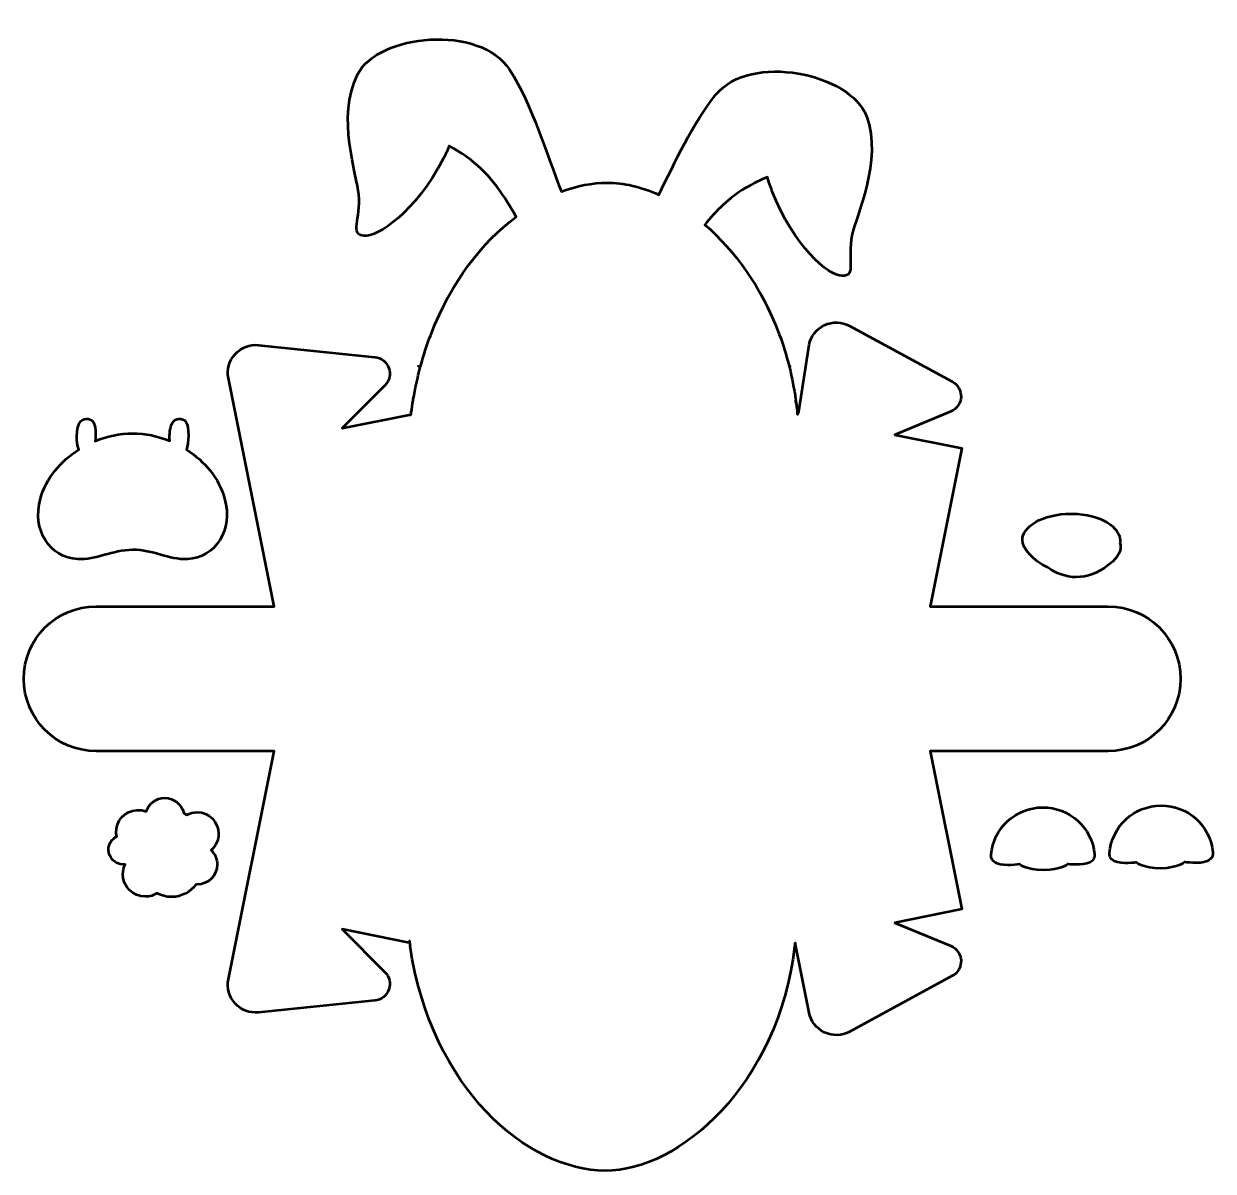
# Model space of a CAD drawing. Header units: centimetres. Extents: x -10.9 to 10.9, y -10.4 to 10.7.
import ezdxf

# ---------------------------------------------------------------- set-up
doc = ezdxf.new("R2010")
doc.units = ezdxf.units.CM
doc.header["$MEASUREMENT"] = 0
doc.layers.add('Camada 1', color=7, linetype='Continuous')

msp = doc.modelspace()

# ---------------------------------------------------------------- linework, layer by layer
at = {"layer": 'Camada 1', "lineweight": 53}
for points, knots in [([(-3.84671, -6.19535), (-3.84671, -6.19535), (-5.0803, -5.94863), (-5.0803, -5.94863), (-5.0803, -5.94863), (-5.0803, -5.94863), (-5.0803, -5.94866), (-5.0803, -5.94866), (-5.0803, -5.94866), (-5.0803, -5.94866), (-4.29523, -6.73741), (-4.29523, -6.73741), (-4.29523, -6.73741), (-4.21178, -6.82134), (-4.18395, -6.94556), (-4.22379, -7.05719), (-4.22379, -7.05719), (-4.26348, -7.16845), (-4.36389, -7.24716), (-4.48144, -7.25931), (-4.48144, -7.25931), (-4.48144, -7.25931), (-4.48144, -7.25926), (-4.48144, -7.25926), (-4.48144, -7.25926), (-4.48144, -7.25926), (-6.61964, -7.47831), (-6.61964, -7.47831), (-6.61964, -7.47831), (-6.61964, -7.47831), (-6.61968, -7.47829), (-6.61968, -7.47829), (-6.61968, -7.47829), (-6.78134, -7.49488), (-6.94107, -7.43368), (-7.05034, -7.31348), (-7.05034, -7.31348), (-7.15959, -7.19328), (-7.20515, -7.02839), (-7.17332, -6.86895), (-7.17332, -6.86895), (-7.17332, -6.86895), (-6.3339, -2.67226), (-6.3339, -2.67226), (-6.3339, -2.67226), (-6.3339, -2.67226), (-9.60759, -2.67227), (-9.60759, -2.67227), (-9.60759, -2.67227), (-10.34236, -2.67224), (-10.93762, -2.07679), (-10.93762, -1.34236), (-10.93762, -1.34236), (-10.93762, -0.60782), (-10.34236, -0.01241), (-9.60759, -0.01241), (-9.60759, -0.01241), (-9.60759, -0.01241), (-6.3339, -0.01241), (-6.3339, -0.01241), (-6.3339, -0.01241), (-6.3339, -0.01241), (-7.17332, 4.18441), (-7.17332, 4.18441), (-7.17332, 4.18441), (-7.20515, 4.34374), (-7.15959, 4.50879), (-7.05034, 4.62899), (-7.05034, 4.62899), (-6.94107, 4.74914), (-6.78134, 4.81026), (-6.61968, 4.79369), (-6.61968, 4.79369), (-6.61968, 4.79369), (-6.61965, 4.79366), (-6.61965, 4.79366), (-6.61965, 4.79366), (-6.61965, 4.79366), (-4.48145, 4.57466), (-4.48145, 4.57466), (-4.48145, 4.57466), (-4.48145, 4.57466), (-4.48145, 4.57469), (-4.48145, 4.57469), (-4.48145, 4.57469), (-4.36379, 4.56247), (-4.26349, 4.48386), (-4.2238, 4.37247), (-4.2238, 4.37247), (-4.18398, 4.26084), (-4.21181, 4.13667), (-4.29521, 4.05277), (-4.29521, 4.05277), (-4.29521, 4.05277), (-5.08026, 3.26397), (-5.08026, 3.26397), (-5.08026, 3.26397), (-5.08026, 3.26397), (-5.08029, 3.26402), (-5.08029, 3.26402), (-5.08029, 3.26402), (-5.08029, 3.26402), (-3.84672, 3.51072), (-3.84672, 3.51072), (-3.84672, 3.51072), (-3.84672, 3.51072), (-3.81502, 3.51014), (-3.81502, 3.51014), (-3.81502, 3.51014), (-3.81314, 3.52477), (-3.81121, 3.53954), (-3.8092, 3.55443), (-3.8092, 3.55443), (-3.79904, 3.62992), (-3.78756, 3.70434), (-3.77517, 3.77803), (-3.77517, 3.77803), (-3.77244, 3.79465), (-3.77244, 3.79465), (-3.77244, 3.79465), (-3.77244, 3.79465), (-3.73773, 3.99788), (-3.69471, 4.19409), (-3.64417, 4.38306), (-3.64417, 4.38306), (-3.64417, 4.38306), (-3.68412, 4.40809), (-3.68412, 4.40809), (-3.68412, 4.40809), (-3.66922, 4.40611), (-3.65417, 4.40417), (-3.63911, 4.40227), (-3.63911, 4.40227), (-3.58492, 4.60277), (-3.52216, 4.79491), (-3.45216, 4.97882), (-3.45216, 4.97882), (-3.44536, 4.99649), (-3.44536, 4.99649), (-3.44536, 4.99649), (-3.44536, 4.99649), (-3.07775, 5.95288), (-2.50961, 6.68162), (-1.88122, 7.15308), (-1.88122, 7.15308), (-2.07699, 7.51164), (-2.35993, 7.93175), (-2.71654, 8.19908), (-2.71654, 8.19908), (-2.86944, 8.31375), (-2.99991, 8.39654), (-3.11101, 8.45631), (-3.11101, 8.45631), (-3.14427, 8.37654), (-3.18099, 8.29642), (-3.22229, 8.21702), (-3.22229, 8.21702), (-3.72772, 7.24515), (-4.43062, 6.77393), (-4.67742, 6.80018), (-4.67742, 6.80018), (-4.94401, 6.8287), (-4.73523, 7.10741), (-4.7745, 7.56107), (-4.7745, 7.56107), (-4.8053, 7.91545), (-5.19339, 8.98331), (-4.79768, 9.7714), (-4.79768, 9.7714), (-4.4225, 10.5184), (-2.54396, 10.70231), (-2.00267, 9.85906), (-2.00267, 9.85906), (-1.57322, 9.19011), (-1.32203, 8.30445), (-1.04739, 7.61685), (-1.04739, 7.61685), (-0.76246, 7.72342), (-0.47769, 7.77885), (-0.20459, 7.78055), (-0.20459, 7.78055), (0.09484, 7.78246), (0.41808, 7.70604), (0.74302, 7.55843), (0.74302, 7.55843), (1.0457, 8.16155), (1.36326, 8.86809), (1.79458, 9.40004), (1.79458, 9.40004), (2.42566, 10.1785), (4.27238, 9.78842), (4.56284, 9.00467), (4.56284, 9.00467), (4.86917, 8.17771), (4.36567, 7.15915), (4.29595, 6.81032), (4.29595, 6.81032), (4.20686, 6.36381), (4.38366, 6.06375), (4.11558, 6.06486), (4.11558, 6.06486), (3.86732, 6.06594), (3.22081, 6.61186), (2.8256, 7.63357), (2.8256, 7.63357), (2.79329, 7.71705), (2.76567, 7.80071), (2.74128, 7.88368), (2.74128, 7.88368), (2.62439, 7.83656), (2.48559, 7.76864), (2.32096, 7.67151), (2.32096, 7.67151), (2.0428, 7.50749), (1.7942, 7.25953), (1.58928, 7.00796), (1.58928, 7.00796), (2.13967, 6.53375), (2.63489, 5.85469), (2.95321, 5.00819), (2.95321, 5.00819), (2.95998, 4.99067), (2.95998, 4.99067), (2.95998, 4.99067), (2.95998, 4.99067), (3.02954, 4.80364), (3.09037, 4.60821), (3.14135, 4.40536), (3.14135, 4.40536), (3.1486, 4.40626), (3.15741, 4.41285), (3.16289, 4.40814), (3.16289, 4.40814), (3.16289, 4.40814), (3.14617, 4.38607), (3.14617, 4.38607), (3.14617, 4.38607), (3.19348, 4.19538), (3.23205, 3.99798), (3.26073, 3.79406), (3.26073, 3.79406), (3.26303, 3.77747), (3.2778, 3.66322), (3.26301, 3.77744), (3.26301, 3.77744), (3.26825, 3.73955), (3.27317, 3.70148), (3.2778, 3.66319), (3.2778, 3.66319), (3.28367, 3.61345), (3.28862, 3.56397), (3.29272, 3.51476), (3.29272, 3.51476), (3.29272, 3.51476), (3.31973, 3.57125), (3.31973, 3.57125), (3.31973, 3.57125), (3.31973, 3.57125), (3.50806, 4.79839), (3.50806, 4.79839), (3.50806, 4.79839), (3.53997, 4.95756), (3.64554, 5.09237), (3.79249, 5.16124), (3.79249, 5.16124), (3.93965, 5.23016), (4.11078, 5.22503), (4.2535, 5.14767), (4.2535, 5.14767), (4.2535, 5.14767), (4.2535, 5.1477), (4.2535, 5.1477), (4.2535, 5.1477), (4.2535, 5.1477), (6.14286, 4.12305), (6.14286, 4.12305), (6.14286, 4.12305), (6.24692, 4.06675), (6.30904, 3.95549), (6.30299, 3.83722), (6.30299, 3.83722), (6.29688, 3.71916), (6.2234, 3.61502), (6.11408, 3.56973), (6.11408, 3.56973), (6.11408, 3.56973), (5.08596, 3.14364), (5.08596, 3.14364), (5.08596, 3.14364), (5.08596, 3.14364), (5.08593, 3.14361), (5.08593, 3.14361), (5.08593, 3.14361), (5.08593, 3.14361), (6.31974, 2.89686), (6.31974, 2.89686), (6.31974, 2.89686), (6.31974, 2.89686), (5.73801, -0.01241), (5.73801, -0.01241), (5.73801, -0.01241), (5.73801, -0.01241), (9.01167, -0.01241), (9.01167, -0.01241), (9.01167, -0.01241), (9.7461, -0.01241), (10.34149, -0.60783), (10.34149, -1.34236), (10.34149, -1.34236), (10.34149, -2.07679), (9.7461, -2.67226), (9.01167, -2.67226), (9.01167, -2.67226), (9.01167, -2.67226), (5.73801, -2.67227), (5.73801, -2.67227), (5.73801, -2.67227), (5.73801, -2.67227), (6.3198, -5.58155), (6.3198, -5.58155), (6.3198, -5.58155), (6.3198, -5.58155), (5.08592, -5.8283), (5.08592, -5.8283), (5.08592, -5.8283), (5.08592, -5.8283), (5.08592, -5.82825), (5.08592, -5.82825), (5.08592, -5.82825), (5.08592, -5.82825), (6.11414, -6.25434), (6.11414, -6.25434), (6.11414, -6.25434), (6.22347, -6.29972), (6.29681, -6.40378), (6.30305, -6.52186), (6.30305, -6.52186), (6.30911, -6.64016), (6.24698, -6.75125), (6.14292, -6.80769), (6.14292, -6.80769), (6.14292, -6.80769), (4.25356, -7.83229), (4.25356, -7.83229), (4.25356, -7.83229), (4.25356, -7.83229), (4.25359, -7.83228), (4.25359, -7.83228), (4.25359, -7.83228), (4.11082, -7.90964), (3.93974, -7.9148), (3.79258, -7.84588), (3.79258, -7.84588), (3.64563, -7.77696), (3.54006, -7.64212), (3.50805, -7.483), (3.50805, -7.483), (3.50805, -7.483), (3.25074, -6.19538), (3.25074, -6.19538), (3.25074, -6.19538), (3.25074, -6.19538), (3.24217, -6.27216), (3.24217, -6.27216), (3.24217, -6.27216), (2.94118, -8.81888), (1.10976, -10.39802), (-0.2402, -10.38947), (-0.2402, -10.38947), (-1.67792, -10.38032), (-3.44068, -8.88481), (-3.83147, -6.25723)], [0, 0, 0, 0, 0.0106383, 0.0106383, 0.0106383, 0.0106383, 0.0212766, 0.0212766, 0.0212766, 0.0212766, 0.03191489, 0.03191489, 0.03191489, 0.03191489, 0.04255319, 0.04255319, 0.04255319, 0.04255319, 0.05319149, 0.05319149, 0.05319149, 0.05319149, 0.06382979, 0.06382979, 0.06382979, 0.06382979, 0.07446809, 0.07446809, 0.07446809, 0.07446809, 0.08510638, 0.08510638, 0.08510638, 0.08510638, 0.09574468, 0.09574468, 0.09574468, 0.09574468, 0.10638298, 0.10638298, 0.10638298, 0.10638298, 0.11702128, 0.11702128, 0.11702128, 0.11702128, 0.12765957, 0.12765957, 0.12765957, 0.12765957, 0.13829787, 0.13829787, 0.13829787, 0.13829787, 0.14893617, 0.14893617, 0.14893617, 0.14893617, 0.15957447, 0.15957447, 0.15957447, 0.15957447, 0.17021277, 0.17021277, 0.17021277, 0.17021277, 0.18085106, 0.18085106, 0.18085106, 0.18085106, 0.19148936, 0.19148936, 0.19148936, 0.19148936, 0.20212766, 0.20212766, 0.20212766, 0.20212766, 0.21276596, 0.21276596, 0.21276596, 0.21276596, 0.22340426, 0.22340426, 0.22340426, 0.22340426, 0.23404255, 0.23404255, 0.23404255, 0.23404255, 0.24468085, 0.24468085, 0.24468085, 0.24468085, 0.25531915, 0.25531915, 0.25531915, 0.25531915, 0.26595745, 0.26595745, 0.26595745, 0.26595745, 0.27659574, 0.27659574, 0.27659574, 0.27659574, 0.28723404, 0.28723404, 0.28723404, 0.28723404, 0.29787234, 0.29787234, 0.29787234, 0.29787234, 0.30851064, 0.30851064, 0.30851064, 0.30851064, 0.31914894, 0.31914894, 0.31914894, 0.31914894, 0.32978723, 0.32978723, 0.32978723, 0.32978723, 0.34042553, 0.34042553, 0.34042553, 0.34042553, 0.35106383, 0.35106383, 0.35106383, 0.35106383, 0.36170213, 0.36170213, 0.36170213, 0.36170213, 0.37234043, 0.37234043, 0.37234043, 0.37234043, 0.38297872, 0.38297872, 0.38297872, 0.38297872, 0.39361702, 0.39361702, 0.39361702, 0.39361702, 0.40425532, 0.40425532, 0.40425532, 0.40425532, 0.41489362, 0.41489362, 0.41489362, 0.41489362, 0.42553191, 0.42553191, 0.42553191, 0.42553191, 0.43617021, 0.43617021, 0.43617021, 0.43617021, 0.44680851, 0.44680851, 0.44680851, 0.44680851, 0.45744681, 0.45744681, 0.45744681, 0.45744681, 0.46808511, 0.46808511, 0.46808511, 0.46808511, 0.4787234, 0.4787234, 0.4787234, 0.4787234, 0.4893617, 0.4893617, 0.4893617, 0.4893617, 0.5, 0.5, 0.5, 0.5, 0.5106383, 0.5106383, 0.5106383, 0.5106383, 0.5212766, 0.5212766, 0.5212766, 0.5212766, 0.53191489, 0.53191489, 0.53191489, 0.53191489, 0.54255319, 0.54255319, 0.54255319, 0.54255319, 0.55319149, 0.55319149, 0.55319149, 0.55319149, 0.56382979, 0.56382979, 0.56382979, 0.56382979, 0.57446809, 0.57446809, 0.57446809, 0.57446809, 0.58510638, 0.58510638, 0.58510638, 0.58510638, 0.59574468, 0.59574468, 0.59574468, 0.59574468, 0.60638298, 0.60638298, 0.60638298, 0.60638298, 0.61702128, 0.61702128, 0.61702128, 0.61702128, 0.62765957, 0.62765957, 0.62765957, 0.62765957, 0.63829787, 0.63829787, 0.63829787, 0.63829787, 0.64893617, 0.64893617, 0.64893617, 0.64893617, 0.65957447, 0.65957447, 0.65957447, 0.65957447, 0.67021277, 0.67021277, 0.67021277, 0.67021277, 0.68085106, 0.68085106, 0.68085106, 0.68085106, 0.69148936, 0.69148936, 0.69148936, 0.69148936, 0.70212766, 0.70212766, 0.70212766, 0.70212766, 0.71276596, 0.71276596, 0.71276596, 0.71276596, 0.72340426, 0.72340426, 0.72340426, 0.72340426, 0.73404255, 0.73404255, 0.73404255, 0.73404255, 0.74468085, 0.74468085, 0.74468085, 0.74468085, 0.75531915, 0.75531915, 0.75531915, 0.75531915, 0.76595745, 0.76595745, 0.76595745, 0.76595745, 0.77659574, 0.77659574, 0.77659574, 0.77659574, 0.78723404, 0.78723404, 0.78723404, 0.78723404, 0.79787234, 0.79787234, 0.79787234, 0.79787234, 0.80851064, 0.80851064, 0.80851064, 0.80851064, 0.81914894, 0.81914894, 0.81914894, 0.81914894, 0.82978723, 0.82978723, 0.82978723, 0.82978723, 0.84042553, 0.84042553, 0.84042553, 0.84042553, 0.85106383, 0.85106383, 0.85106383, 0.85106383, 0.86170213, 0.86170213, 0.86170213, 0.86170213, 0.87234043, 0.87234043, 0.87234043, 0.87234043, 0.88297872, 0.88297872, 0.88297872, 0.88297872, 0.89361702, 0.89361702, 0.89361702, 0.89361702, 0.90425532, 0.90425532, 0.90425532, 0.90425532, 0.91489362, 0.91489362, 0.91489362, 0.91489362, 0.92553191, 0.92553191, 0.92553191, 0.92553191, 0.93617021, 0.93617021, 0.93617021, 0.93617021, 0.94680851, 0.94680851, 0.94680851, 0.94680851, 0.95744681, 0.95744681, 0.95744681, 0.95744681, 0.96808511, 0.96808511, 0.96808511, 0.96808511, 0.9787234, 0.9787234, 0.9787234, 0.9787234, 1, 1, 1, 1]), ([(-7.24277, 1.97377), (-7.344, 2.34133), (-7.60861, 2.65751), (-7.94585, 2.8723), (-7.94585, 2.8723), (-7.9078, 2.98057), (-7.88558, 3.2882), (-7.9576, 3.38355), (-7.9576, 3.38355), (-8.01978, 3.46674), (-8.15001, 3.4539), (-8.20329, 3.36593), (-8.20329, 3.36593), (-8.24882, 3.28962), (-8.26303, 3.15299), (-8.25226, 3.03121), (-8.25226, 3.03121), (-8.47033, 3.12072), (-8.70454, 3.17041), (-8.93658, 3.17012), (-8.93658, 3.17012), (-9.16952, 3.16972), (-9.40463, 3.1194), (-9.62346, 3.02918), (-9.62346, 3.02918), (-9.61044, 3.16007), (-9.61626, 3.31961), (-9.66431, 3.38359), (-9.66431, 3.38359), (-9.72691, 3.46678), (-9.85719, 3.45394), (-9.91043, 3.36597), (-9.91043, 3.36597), (-9.97822, 3.25225), (-9.97673, 3.00481), (-9.92625, 2.87218), (-9.92625, 2.87218), (-10.26402, 2.65755), (-10.5291, 2.34182), (-10.63068, 1.97379), (-10.63068, 1.97379), (-10.79255, 1.38702), (-10.45881, 0.88439), (-9.94554, 0.85722), (-9.94554, 0.85722), (-9.60076, 0.83875), (-9.31692, 1.02309), (-8.93613, 1.02748), (-8.93613, 1.02748), (-8.55529, 1.03169), (-8.27258, 0.83875), (-7.92762, 0.85722), (-7.92762, 0.85722), (-7.41464, 0.88434), (-7.0809, 1.387), (-7.24277, 1.97377)], [0, 0, 0, 0, 0.06666667, 0.06666667, 0.06666667, 0.06666667, 0.13333333, 0.13333333, 0.13333333, 0.13333333, 0.2, 0.2, 0.2, 0.2, 0.26666667, 0.26666667, 0.26666667, 0.26666667, 0.33333333, 0.33333333, 0.33333333, 0.33333333, 0.4, 0.4, 0.4, 0.4, 0.46666667, 0.46666667, 0.46666667, 0.46666667, 0.53333333, 0.53333333, 0.53333333, 0.53333333, 0.6, 0.6, 0.6, 0.6, 0.66666667, 0.66666667, 0.66666667, 0.66666667, 0.73333333, 0.73333333, 0.73333333, 0.73333333, 0.8, 0.8, 0.8, 0.8, 0.86666667, 0.86666667, 0.86666667, 0.86666667, 1, 1, 1, 1]), ([(9.2236, 1.15805), (9.22857, 1.17644), (9.23106, 1.19401), (9.23011, 1.21017), (9.23011, 1.21017), (9.21633, 1.43784), (8.8933, 1.69076), (8.33561, 1.6928), (8.33561, 1.6928), (7.77758, 1.69529), (7.43103, 1.43901), (7.43103, 1.21017), (7.43103, 1.21017), (7.43103, 1.06311), (7.62351, 0.83139), (7.89836, 0.70114), (7.89836, 0.70114), (8.04886, 0.59901), (8.23129, 0.52527), (8.42165, 0.52527), (8.42165, 0.52527), (8.83003, 0.52527), (9.25046, 0.87605), (9.23863, 1.07793), (9.23863, 1.07793), (9.23699, 1.10509), (9.23196, 1.13186), (9.2236, 1.15805)], [0, 0, 0, 0, 0.125, 0.125, 0.125, 0.125, 0.25, 0.25, 0.25, 0.25, 0.375, 0.375, 0.375, 0.375, 0.5, 0.5, 0.5, 0.5, 0.625, 0.625, 0.625, 0.625, 0.75, 0.75, 0.75, 0.75, 1, 1, 1, 1]), ([(-7.35305, -4.19195), (-7.35305, -3.97346), (-7.53011, -3.79642), (-7.74855, -3.79642), (-7.74855, -3.79642), (-7.81811, -3.79642), (-7.88346, -3.81446), (-7.94019, -3.84592), (-7.94019, -3.84592), (-7.95842, -3.83415), (-7.9771, -3.82319), (-7.99631, -3.8129), (-7.99631, -3.8129), (-8.03113, -3.65275), (-8.17366, -3.53271), (-8.34424, -3.53271), (-8.34424, -3.53271), (-8.50495, -3.53271), (-8.64073, -3.63915), (-8.68502, -3.78541), (-8.68502, -3.78541), (-8.73833, -3.76345), (-8.79715, -3.75271), (-8.85856, -3.75601), (-8.85856, -3.75601), (-9.0792, -3.76789), (-9.24858, -3.95635), (-9.23673, -4.17712), (-9.23673, -4.17712), (-9.23549, -4.19974), (-9.23231, -4.22191), (-9.22758, -4.24332), (-9.22758, -4.24332), (-9.31733, -4.28751), (-9.37911, -4.37979), (-9.37911, -4.4866), (-9.37911, -4.4866), (-9.37911, -4.63625), (-9.2578, -4.75764), (-9.10807, -4.75764), (-9.10807, -4.75764), (-9.09675, -4.75764), (-9.08558, -4.75687), (-9.07463, -4.75558), (-9.07463, -4.75558), (-9.10051, -4.80958), (-9.11493, -4.87014), (-9.11493, -4.93407), (-9.11493, -4.93407), (-9.11493, -5.16309), (-8.9294, -5.34873), (-8.70041, -5.34873), (-8.70041, -5.34873), (-8.6199, -5.34873), (-8.54483, -5.32568), (-8.48123, -5.286), (-8.48123, -5.286), (-8.40278, -5.32966), (-8.31251, -5.35458), (-8.21633, -5.35458), (-8.21633, -5.35458), (-8.03295, -5.35458), (-7.87084, -5.26409), (-7.77175, -5.12561), (-7.77175, -5.12561), (-7.76408, -5.12614), (-7.75635, -5.12638), (-7.74855, -5.12638), (-7.74855, -5.12638), (-7.54498, -5.12638), (-7.37985, -4.96139), (-7.37985, -4.75766), (-7.37985, -4.75766), (-7.37985, -4.65368), (-7.42287, -4.55988), (-7.49209, -4.49297), (-7.49209, -4.49297), (-7.40702, -4.42037), (-7.35305, -4.31252), (-7.35305, -4.19195)], [0, 0, 0, 0, 0.04761905, 0.04761905, 0.04761905, 0.04761905, 0.0952381, 0.0952381, 0.0952381, 0.0952381, 0.14285714, 0.14285714, 0.14285714, 0.14285714, 0.19047619, 0.19047619, 0.19047619, 0.19047619, 0.23809524, 0.23809524, 0.23809524, 0.23809524, 0.28571429, 0.28571429, 0.28571429, 0.28571429, 0.33333333, 0.33333333, 0.33333333, 0.33333333, 0.38095238, 0.38095238, 0.38095238, 0.38095238, 0.42857143, 0.42857143, 0.42857143, 0.42857143, 0.47619048, 0.47619048, 0.47619048, 0.47619048, 0.52380952, 0.52380952, 0.52380952, 0.52380952, 0.57142857, 0.57142857, 0.57142857, 0.57142857, 0.61904762, 0.61904762, 0.61904762, 0.61904762, 0.66666667, 0.66666667, 0.66666667, 0.66666667, 0.71428571, 0.71428571, 0.71428571, 0.71428571, 0.76190476, 0.76190476, 0.76190476, 0.76190476, 0.80952381, 0.80952381, 0.80952381, 0.80952381, 0.85714286, 0.85714286, 0.85714286, 0.85714286, 0.9047619, 0.9047619, 0.9047619, 0.9047619, 1, 1, 1, 1]), ([(7.80371, -3.70702), (7.30645, -3.70945), (6.89674, -4.09114), (6.85663, -4.57684), (6.85663, -4.57684), (6.85205, -4.63219), (6.87192, -4.70003), (6.96529, -4.73869), (6.96529, -4.73869), (7.1066, -4.79751), (7.38169, -4.7516), (7.38169, -4.7516), (7.38169, -4.7516), (7.38169, -4.7516), (7.49483, -4.86235), (7.8177, -4.86249), (7.8177, -4.86249), (8.1406, -4.86265), (8.26471, -4.75076), (8.26471, -4.75076), (8.26471, -4.75076), (8.26471, -4.75076), (8.52874, -4.78658), (8.67537, -4.72044), (8.67537, -4.72044), (8.7635, -4.68091), (8.76184, -4.59863), (8.75906, -4.56981), (8.75906, -4.56981), (8.71248, -4.08353), (8.30171, -3.70459), (7.80371, -3.70702)], [0, 0, 0, 0, 0.11111111, 0.11111111, 0.11111111, 0.11111111, 0.22222222, 0.22222222, 0.22222222, 0.22222222, 0.33333333, 0.33333333, 0.33333333, 0.33333333, 0.44444444, 0.44444444, 0.44444444, 0.44444444, 0.55555556, 0.55555556, 0.55555556, 0.55555556, 0.66666667, 0.66666667, 0.66666667, 0.66666667, 0.77777778, 0.77777778, 0.77777778, 0.77777778, 1, 1, 1, 1]), ([(10.93686, -4.53358), (10.89222, -4.04828), (10.47889, -3.67064), (9.98161, -3.67308), (9.98161, -3.67308), (9.48351, -3.67546), (9.07644, -4.05842), (9.03443, -4.54517), (9.03443, -4.54517), (9.03213, -4.57401), (9.03125, -4.65622), (9.11984, -4.69498), (9.11984, -4.69498), (9.26703, -4.75967), (9.53076, -4.72128), (9.53076, -4.72128), (9.53076, -4.72128), (9.53076, -4.72128), (9.65591, -4.83193), (9.97873, -4.82867), (9.97873, -4.82867), (10.30168, -4.82531), (10.41365, -4.71347), (10.41365, -4.71347), (10.41365, -4.71347), (10.41365, -4.71347), (10.68913, -4.75673), (10.83008, -4.69651), (10.83008, -4.69651), (10.92297, -4.65688), (10.94204, -4.58888), (10.93686, -4.53358)], [0, 0, 0, 0, 0.11111111, 0.11111111, 0.11111111, 0.11111111, 0.22222222, 0.22222222, 0.22222222, 0.22222222, 0.33333333, 0.33333333, 0.33333333, 0.33333333, 0.44444444, 0.44444444, 0.44444444, 0.44444444, 0.55555556, 0.55555556, 0.55555556, 0.55555556, 0.66666667, 0.66666667, 0.66666667, 0.66666667, 0.77777778, 0.77777778, 0.77777778, 0.77777778, 1, 1, 1, 1]), ([(-3.84481, -6.16331), (-3.84481, -6.16331), (-3.84481, -6.16331), (-3.84481, -6.16331), (-3.84481, -6.16331), (-3.84055, -6.19477), (-3.83611, -6.2261), (-3.83147, -6.25724)], [0, 0, 0, 0, 0.33333333, 0.33333333, 0.33333333, 0.33333333, 1, 1, 1, 1])]:
    msp.add_open_spline(points, degree=3, knots=knots, dxfattribs=at)

doc.saveas('drawing.dxf')
